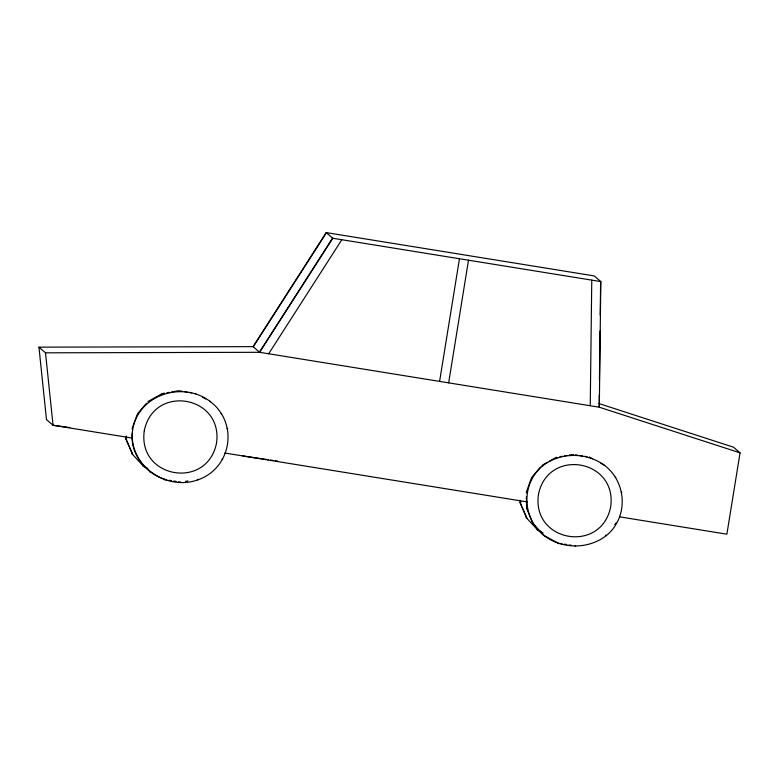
<?xml version="1.0" encoding="UTF-8"?>
<svg xmlns="http://www.w3.org/2000/svg" width="779" height="779" viewBox="0 0 779 779"><rect width="100%" height="100%" fill="white"/><g stroke="black" fill="none" stroke-linecap="round" stroke-linejoin="round"><path stroke-width="1.17" d="M590.248 405.742L591.767 280.128M599.265 394.972L599.304 407.213L740.05 452.852L726.875 534.19L619.5 516.828M599.431 380.473L600.034 330.948M600.219 315.252L600.628 281.423M38.95 347.161L253.068 346.645L326.216 232.6L594.26 275.922L600.813 281.589L599.304 407.213L259.621 352.303L45.503 352.819L38.95 347.161L46.487 419.608L53.05 425.266L132.323 438.08M439.59 381.398L459.464 258.735M448.646 382.859L468.51 260.205M137.085 414.847L132.099 428.732L132.712 429.258C127.425 464.537 165.596 491.461 197.915 479.854C231.519 468.189 238.773 423.455 210.564 401.789L209.95 401.263M132.712 429.258C138.837 394.125 183.542 380.59 210.564 401.789M544.394 535.855C522.105 518.658 520.674 483.847 542.72 465.803C560.666 451.937 586.568 452.093 604.718 465.501C627.017 482.698 628.439 517.519 606.393 535.553C588.447 549.419 562.545 549.263 544.394 535.855L532.729 523.215L526.643 508.317L526.37 496.983M253.243 346.801L326.401 232.755M259.436 352.147L332.584 238.101M600.813 281.589L332.769 238.257L259.621 352.303L253.068 346.645M268.667 353.763L341.825 239.728M146.452 403.308L137.474 413.785L138.087 414.311M532.378 476.621L540.616 467.02M614.758 524.549L616.257 522.806M164.612 393.152L162.266 393.551L147.952 401.565L148.565 402.091M547.218 462.414L542.106 465.277L542.72 465.803M549.263 461.275L556.42 457.263L557.034 457.799M166.959 392.743L169.306 392.334M171.653 391.934L178.693 390.717L179.306 391.243M185.568 481.344L187.914 480.945M559.945 456.66L562.292 456.251M564.639 455.851L566.985 455.442M569.332 455.033L571.679 454.634M69.925 427.574L53.05 425.266L45.503 352.819M242.834 455.949L268.093 459.678M270.498 460.038L272.903 460.389M275.308 460.749L277.714 461.1M179.871 390.912L182.237 391.292M184.604 391.671L186.97 392.051M189.336 392.441L191.702 392.82M575.214 454.809L577.58 455.189M579.946 455.579L582.312 455.958M584.678 456.338L587.045 456.718M224.819 453.037L527.305 501.929M132.206 433.27C130.21 454.576 146.598 474.499 166.677 479.864M169.043 480.244L171.409 480.633M173.775 481.013L176.142 481.393M178.508 481.773L180.874 482.162M559.653 543.382L562.019 543.771M564.385 544.151L566.752 544.531M569.118 544.911L571.484 545.3M598.515 403.415L733.497 447.185L740.05 452.852M592.556 458.792L589.411 457.107L590.024 457.633M600.96 463.291L604.718 465.501M541.424 531.911L537.228 529.662L543.09 533.002M543.781 535.329L559.088 543.723M202.598 397.329L205.744 399.014M147.26 468.198L143.063 465.949L147.874 468.734M615.167 477.089L615.78 477.615M326.216 232.6L332.769 238.257M621.243 491.977L621.856 492.503M572.847 454.43L573.461 454.955M605.78 535.017L606.393 535.553M532.242 478.024L531.629 477.488L526.263 492.445L526.877 492.971M575.038 545.875L575.652 546.4M520.08 502.659L526.779 518.084L520.08 502.659L520.031 500.391M526.643 508.317L527.256 508.853M532.729 523.215L533.342 523.741M221.002 413.376L221.616 413.902M195.256 393.395L195.87 393.921M227.088 428.265L227.702 428.791M162.266 393.551L162.879 394.086M222.093 459.094L222.706 459.62M197.301 479.319L197.915 479.854M125.925 438.947L132.625 454.371L125.925 438.947L125.867 436.678M132.479 444.605L133.092 445.14M164.311 479.484L164.934 480.01M138.565 459.503L139.178 460.029M149.617 471.616L150.23 472.142M526.166 517.548L537.841 530.197M132.011 453.845L143.677 466.485M520.645 500.916L520.693 503.185M126.451 436.074L126.539 439.473M144.29 430.738C137.386 478.325 207.039 490.332 216.504 443.202C223.407 395.615 153.755 383.609 144.29 430.738M538.455 494.451C531.541 542.038 601.203 554.044 610.658 506.915C617.572 459.328 547.91 447.321 538.455 494.451"/></g></svg>
